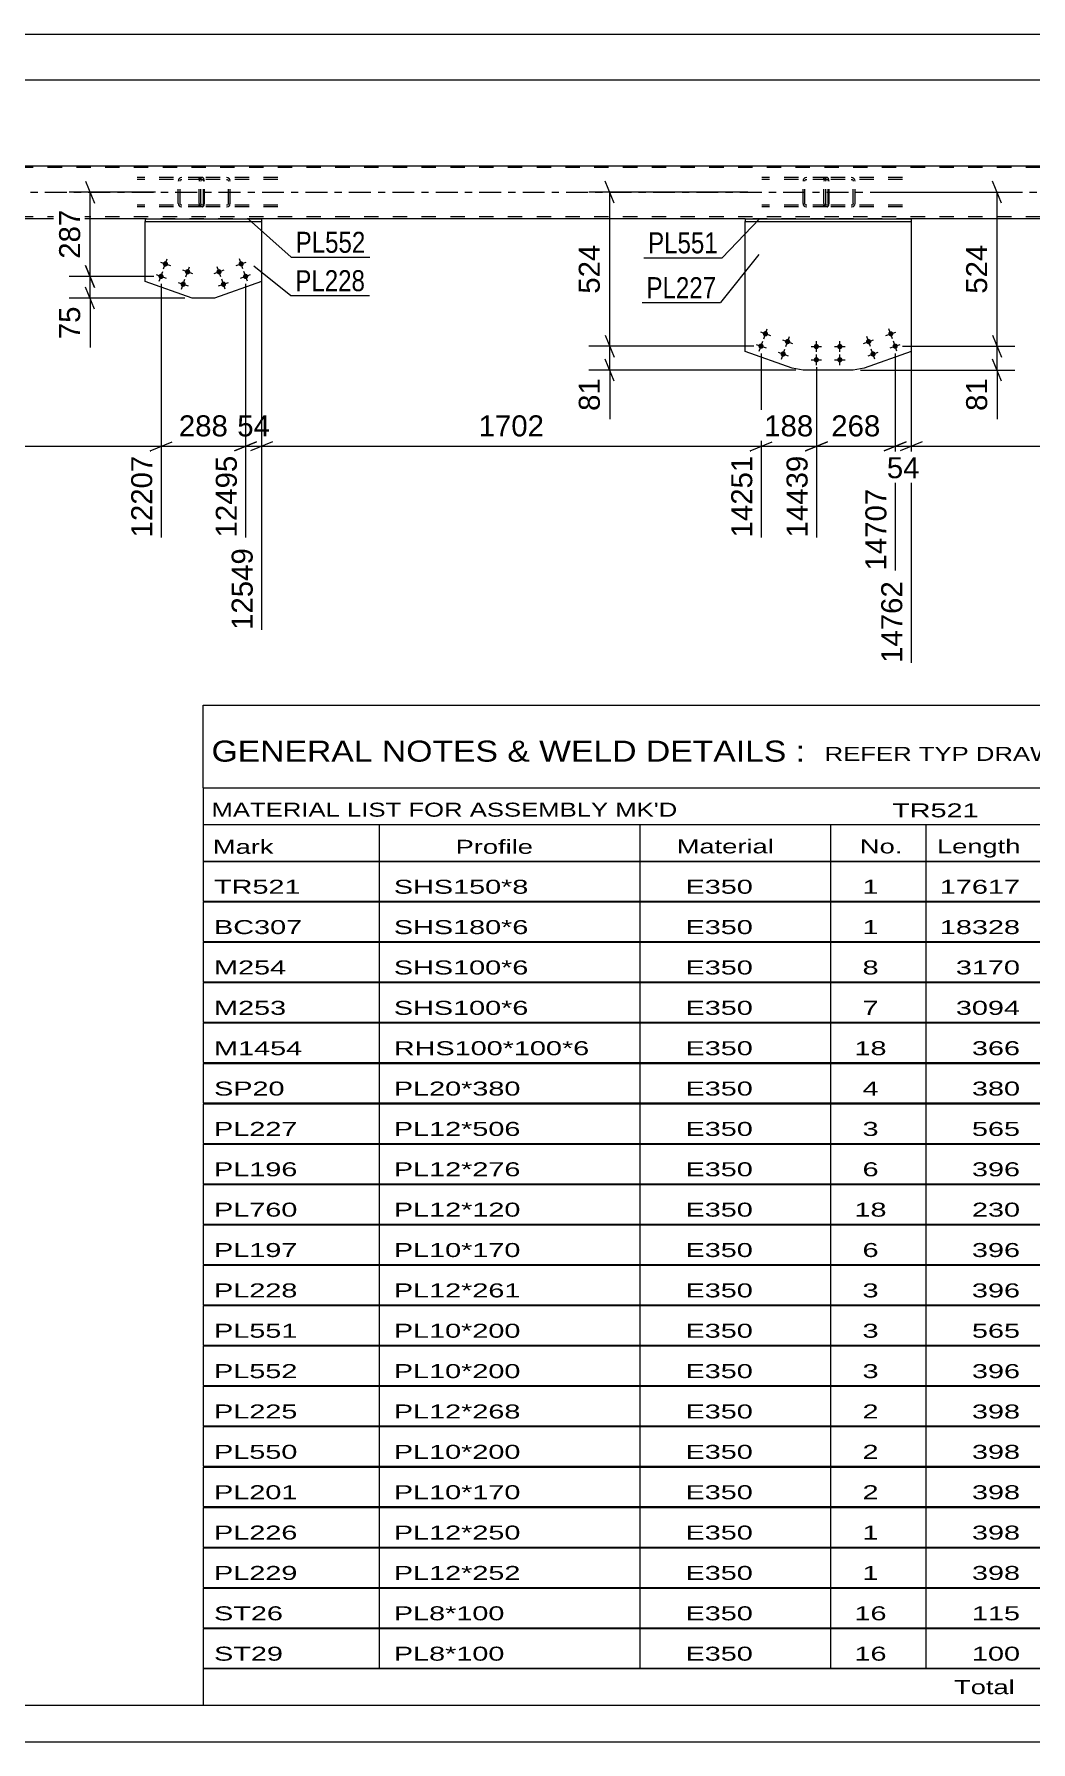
# Model space of a CAD drawing. Header units: millimetres. Extents: x -135 to 706, y -401 to 193.
# Drawn here: x 357.5 to 493.3, y -400.5 to -167.8 of the extents above; entities that cross this region are included whole.
import ezdxf

# ---------------------------------------------------------------- set-up
doc = ezdxf.new("R2010")
doc.units = ezdxf.units.MM
doc.linetypes.add('DXK_LINE_DOT2', pattern=[3.9198, 1.9599, -1.9599])
doc.linetypes.add('DXK_LINE_DOT3', pattern=[5.9187, 2.979, -0.9799, 0.9799, -0.9799])
doc.styles.add('Arial', font='arial.ttf', dxfattribs={"height": 0.2})
doc.styles.add('Arial Narrow', font='ARIALN.TTF', dxfattribs={"height": 0.2})

# ---------------------------------------------------------------- blocks, each defined once
blk = doc.blocks.new('Unknown-717262918-11427')
at = {"color": 7, "linetype": 'Continuous'}
for p, q in [((380.55, -259.26), (540.55, -259.26)), ((380.55, -270.51), (380.55, -259.26)), ((540.55, -259.26), (540.55, -270.51)), ((380.55, -270.51), (540.55, -270.51)), ((380.55, -270.51), (380.55, -275.51)), ((540.55, -270.51), (540.55, -275.51)), ((380.55, -275.51), (540.55, -275.51)), ((380.55, -275.51), (380.55, -280.51)), ((404.55, -275.51), (404.55, -280.51)), ((440.05, -275.51), (440.05, -280.51)), ((466.05, -275.51), (466.05, -280.51)), ((479.05, -275.51), (479.05, -280.51)), ((496.55, -275.51), (496.55, -280.51)), ((518.55, -275.51), (518.55, -280.51)), ((540.55, -275.51), (540.55, -280.51)), ((380.55, -280.51), (540.55, -280.51)), ((380.55, -280.56), (380.55, -285.96)), ((380.55, -280.56), (540.55, -280.56)), ((404.55, -280.51), (404.55, -286.01)), ((440.05, -280.51), (440.05, -286.01)), ((466.05, -280.51), (466.05, -286.01)), ((479.05, -280.51), (479.05, -286.01)), ((496.55, -280.51), (496.55, -286.01)), ((518.55, -280.51), (518.55, -286.01)), ((540.55, -280.56), (540.55, -285.96)), ((380.55, -285.96), (540.55, -285.96)), ((380.55, -286.06), (380.55, -291.46)), ((380.55, -286.06), (540.55, -286.06)), ((404.55, -286.01), (404.55, -291.51)), ((440.05, -286.01), (440.05, -291.51)), ((466.05, -286.01), (466.05, -291.51)), ((479.05, -286.01), (479.05, -291.51)), ((496.55, -286.01), (496.55, -291.51)), ((518.55, -286.01), (518.55, -291.51)), ((540.55, -286.06), (540.55, -291.46)), ((380.55, -291.46), (540.55, -291.46)), ((380.55, -291.56), (380.55, -296.96)), ((380.55, -291.56), (540.55, -291.56)), ((404.55, -291.51), (404.55, -297.01)), ((440.05, -291.51), (440.05, -297.01)), ((466.05, -291.51), (466.05, -297.01)), ((479.05, -291.51), (479.05, -297.01)), ((496.55, -291.51), (496.55, -297.01)), ((518.55, -291.51), (518.55, -297.01)), ((540.55, -291.56), (540.55, -296.96)), ((380.55, -296.96), (540.55, -296.96)), ((380.55, -297.06), (380.55, -302.46)), ((380.55, -297.06), (540.55, -297.06)), ((404.55, -297.01), (404.55, -302.51)), ((440.05, -297.01), (440.05, -302.51)), ((466.05, -297.01), (466.05, -302.51)), ((479.05, -297.01), (479.05, -302.51)), ((496.55, -297.01), (496.55, -302.51)), ((518.55, -297.01), (518.55, -302.51)), ((540.55, -297.06), (540.55, -302.46)), ((380.55, -302.46), (540.55, -302.46)), ((380.55, -302.56), (380.55, -307.96)), ((380.55, -302.56), (540.55, -302.56)), ((404.55, -302.51), (404.55, -308.01)), ((440.05, -302.51), (440.05, -308.01)), ((466.05, -302.51), (466.05, -308.01)), ((479.05, -302.51), (479.05, -308.01)), ((496.55, -302.51), (496.55, -308.01)), ((518.55, -302.51), (518.55, -308.01)), ((540.55, -302.56), (540.55, -307.96)), ((380.55, -307.96), (540.55, -307.96)), ((380.55, -308.06), (380.55, -313.46)), ((380.55, -308.06), (540.55, -308.06)), ((404.55, -308.01), (404.55, -313.51)), ((440.05, -308.01), (440.05, -313.51)), ((466.05, -308.01), (466.05, -313.51)), ((479.05, -308.01), (479.05, -313.51)), ((496.55, -308.01), (496.55, -313.51)), ((518.55, -308.01), (518.55, -313.51)), ((540.55, -308.06), (540.55, -313.46)), ((380.55, -313.46), (540.55, -313.46)), ((380.55, -313.56), (380.55, -318.96)), ((380.55, -313.56), (540.55, -313.56)), ((404.55, -313.51), (404.55, -319.01)), ((440.05, -313.51), (440.05, -319.01)), ((466.05, -313.51), (466.05, -319.01)), ((479.05, -313.51), (479.05, -319.01)), ((496.55, -313.51), (496.55, -319.01)), ((518.55, -313.51), (518.55, -319.01)), ((540.55, -313.56), (540.55, -318.96)), ((380.55, -318.96), (540.55, -318.96)), ((380.55, -319.06), (380.55, -324.46)), ((380.55, -319.06), (540.55, -319.06)), ((404.55, -319.01), (404.55, -324.51)), ((440.05, -319.01), (440.05, -324.51)), ((466.05, -319.01), (466.05, -324.51)), ((479.05, -319.01), (479.05, -324.51)), ((496.55, -319.01), (496.55, -324.51)), ((518.55, -319.01), (518.55, -324.51)), ((540.55, -319.06), (540.55, -324.46)), ((380.55, -324.46), (540.55, -324.46)), ((380.55, -324.56), (380.55, -329.96)), ((380.55, -324.56), (540.55, -324.56)), ((404.55, -324.51), (404.55, -330.01)), ((440.05, -324.51), (440.05, -330.01)), ((466.05, -324.51), (466.05, -330.01)), ((479.05, -324.51), (479.05, -330.01)), ((496.55, -324.51), (496.55, -330.01)), ((518.55, -324.51), (518.55, -330.01)), ((540.55, -324.56), (540.55, -329.96)), ((380.55, -329.96), (540.55, -329.96)), ((380.55, -330.06), (380.55, -335.46)), ((380.55, -330.06), (540.55, -330.06)), ((404.55, -330.01), (404.55, -335.51)), ((440.05, -330.01), (440.05, -335.51)), ((466.05, -330.01), (466.05, -335.51)), ((479.05, -330.01), (479.05, -335.51)), ((496.55, -330.01), (496.55, -335.51)), ((518.55, -330.01), (518.55, -335.51)), ((540.55, -330.06), (540.55, -335.46)), ((380.55, -335.46), (540.55, -335.46)), ((380.55, -335.56), (380.55, -340.96)), ((380.55, -335.56), (540.55, -335.56)), ((404.55, -335.51), (404.55, -341.01)), ((440.05, -335.51), (440.05, -341.01)), ((466.05, -335.51), (466.05, -341.01)), ((479.05, -335.51), (479.05, -341.01)), ((496.55, -335.51), (496.55, -341.01)), ((518.55, -335.51), (518.55, -341.01)), ((540.55, -335.56), (540.55, -340.96)), ((380.55, -340.96), (540.55, -340.96)), ((380.55, -341.06), (380.55, -346.46)), ((380.55, -341.06), (540.55, -341.06)), ((404.55, -341.01), (404.55, -346.51)), ((440.05, -341.01), (440.05, -346.51)), ((466.05, -341.01), (466.05, -346.51)), ((479.05, -341.01), (479.05, -346.51)), ((496.55, -341.01), (496.55, -346.51)), ((518.55, -341.01), (518.55, -346.51)), ((540.55, -341.06), (540.55, -346.46)), ((380.55, -346.46), (540.55, -346.46)), ((380.55, -346.56), (380.55, -351.96)), ((380.55, -346.56), (540.55, -346.56)), ((404.55, -346.51), (404.55, -352.01)), ((440.05, -346.51), (440.05, -352.01)), ((466.05, -346.51), (466.05, -352.01)), ((479.05, -346.51), (479.05, -352.01)), ((496.55, -346.51), (496.55, -352.01)), ((518.55, -346.51), (518.55, -352.01)), ((540.55, -346.56), (540.55, -351.96)), ((380.55, -351.96), (540.55, -351.96)), ((380.55, -352.06), (380.55, -357.46)), ((380.55, -352.06), (540.55, -352.06)), ((404.55, -352.01), (404.55, -357.51)), ((440.05, -352.01), (440.05, -357.51)), ((466.05, -352.01), (466.05, -357.51)), ((479.05, -352.01), (479.05, -357.51)), ((496.55, -352.01), (496.55, -357.51)), ((518.55, -352.01), (518.55, -357.51)), ((540.55, -352.06), (540.55, -357.46)), ((380.55, -357.46), (540.55, -357.46)), ((380.55, -357.56), (380.55, -362.96)), ((380.55, -357.56), (540.55, -357.56)), ((404.55, -357.51), (404.55, -363.01)), ((440.05, -357.51), (440.05, -363.01)), ((466.05, -357.51), (466.05, -363.01)), ((479.05, -357.51), (479.05, -363.01)), ((496.55, -357.51), (496.55, -363.01)), ((518.55, -357.51), (518.55, -363.01)), ((540.55, -357.56), (540.55, -362.96)), ((380.55, -362.96), (540.55, -362.96)), ((380.55, -363.06), (380.55, -368.46)), ((380.55, -363.06), (540.55, -363.06)), ((404.55, -363.01), (404.55, -368.51)), ((440.05, -363.01), (440.05, -368.51)), ((466.05, -363.01), (466.05, -368.51)), ((479.05, -363.01), (479.05, -368.51)), ((496.55, -363.01), (496.55, -368.51)), ((518.55, -363.01), (518.55, -368.51)), ((540.55, -363.06), (540.55, -368.46)), ((380.55, -368.46), (540.55, -368.46)), ((380.55, -368.56), (380.55, -373.96)), ((380.55, -368.56), (540.55, -368.56)), ((404.55, -368.51), (404.55, -374.01)), ((440.05, -368.51), (440.05, -374.01)), ((466.05, -368.51), (466.05, -374.01)), ((479.05, -368.51), (479.05, -374.01)), ((496.55, -368.51), (496.55, -374.01)), ((518.55, -368.51), (518.55, -374.01)), ((540.55, -368.56), (540.55, -373.96)), ((380.55, -373.96), (540.55, -373.96)), ((380.55, -374.06), (380.55, -379.46)), ((380.55, -374.06), (540.55, -374.06)), ((404.55, -374.01), (404.55, -379.51)), ((440.05, -374.01), (440.05, -379.51)), ((466.05, -374.01), (466.05, -379.51)), ((479.05, -374.01), (479.05, -379.51)), ((496.55, -374.01), (496.55, -379.51)), ((518.55, -374.01), (518.55, -379.51)), ((540.55, -374.06), (540.55, -379.46)), ((380.55, -379.46), (540.55, -379.46)), ((380.55, -379.56), (380.55, -384.96)), ((380.55, -379.56), (540.55, -379.56)), ((404.55, -379.51), (404.55, -385.01)), ((440.05, -379.51), (440.05, -385.01)), ((466.05, -379.51), (466.05, -385.01)), ((479.05, -379.51), (479.05, -385.01)), ((496.55, -379.51), (496.55, -385.01)), ((518.55, -379.51), (518.55, -385.01)), ((540.55, -379.56), (540.55, -384.96)), ((380.55, -384.96), (540.55, -384.96)), ((380.55, -385.06), (380.55, -390.46)), ((380.55, -385.06), (540.55, -385.06)), ((404.55, -385.01), (404.55, -390.51)), ((440.05, -385.01), (440.05, -390.51)), ((466.05, -385.01), (466.05, -390.51)), ((479.05, -385.01), (479.05, -390.51)), ((496.55, -385.01), (496.55, -390.51)), ((518.55, -385.01), (518.55, -390.51)), ((540.55, -385.06), (540.55, -390.46)), ((380.55, -390.46), (540.55, -390.46)), ((380.55, -390.51), (540.55, -390.51)), ((380.55, -390.51), (380.55, -395.51)), ((496.55, -390.51), (496.55, -395.51)), ((518.55, -390.51), (518.55, -395.51)), ((540.55, -390.51), (540.55, -395.51)), ((380.55, -395.51), (540.55, -395.51))]:
    blk.add_line(p, q, dxfattribs=at)
at = {"color": 7, "style": 'Arial Narrow'}
for s, height, width, p in [('GENERAL NOTES & WELD DETAILS :', 2.8633, 1.4, (381.7, -266.95)), ('REFER TYP DRAWING TYP-01', 1.9089, 1.6, (465.25, -266.85)), ("MATERIAL LIST FOR ASSEMBLY MK'D", 1.9089, 1.6, (381.7, -274.45)), ('TR521', 1.909, 1.794707, (474.45, -274.54)), ('1', 1.91, 1.794707, (502.63, -274.45)), ('No. Required', 1.9089, 1.6, (511.96, -274.45)), ('Mark', 1.909, 1.7, (381.89, -279.51)), ('Profile', 1.909, 1.7, (414.96, -279.51)), ('Material', 1.909, 1.7, (445.09, -279.45)), ('No.', 1.909, 1.7, (470.05, -279.45)), ('Length', 1.909, 1.7, (480.55, -279.45)), ('Area', 1.909, 1.7, (503.05, -279.45)), ('Weight', 1.909, 1.7, (522.55, -279.45))]:
    blk.add_text(s, height=height, dxfattribs=dict(at, width=width)).set_placement(p)
at = {"color": 7, "linetype": 'Continuous', "style": 'Arial Narrow'}
for s, height, width, p in [('TR521', 1.909, 1.794707, (382.05, -284.95)), ('SHS150*8', 1.909, 1.794707, (406.55, -284.95)), ('E350', 1.909, 1.794707, (446.29, -284.95)), ('1', 1.91, 1.794707, (470.41, -284.95)), ('17617', 1.909, 1.794707, (480.95, -284.95)), ('10.6', 1.909, 1.794707, (504.68, -284.95)), ('628.4', 1.909, 1.794707, (523.51, -284.95)), ('BC307', 1.909, 1.794707, (382.05, -290.45)), ('SHS180*6', 1.909, 1.794707, (406.55, -290.45)), ('E350', 1.909, 1.794707, (446.29, -290.45)), ('18328', 1.909, 1.794707, (480.95, -290.45)), ('13.2', 1.909, 1.794707, (504.68, -290.45)), ('600.8', 1.909, 1.794707, (523.51, -290.45)), ('1', 1.91, 1.794707, (470.41, -290.45)), ('M254', 1.909, 1.794707, (382.05, -295.95)), ('SHS100*6', 1.909, 1.794707, (406.55, -295.95)), ('E350', 1.909, 1.794707, (446.29, -295.95)), ('8', 1.91, 1.794707, (470.41, -295.95)), ('3170', 1.909, 1.794707, (483.13, -295.95)), ('1.3', 1.909, 1.794707, (506.87, -295.95)), ('444.0', 1.909, 1.794707, (523.51, -295.95)), ('M253', 1.909, 1.794707, (382.05, -301.45)), ('SHS100*6', 1.909, 1.794707, (406.55, -301.45)), ('E350', 1.909, 1.794707, (446.29, -301.45)), ('7', 1.91, 1.794707, (470.41, -301.45)), ('3094', 1.909, 1.794707, (483.13, -301.45)), ('1.2', 1.909, 1.794707, (506.87, -301.45)), ('377.3', 1.909, 1.794707, (523.51, -301.45)), ('M1454', 1.909, 1.794707, (382.05, -306.95)), ('RHS100*100*6', 1.9089, 1.794707, (406.55, -306.95)), ('E350', 1.909, 1.794707, (446.29, -306.95)), ('18', 1.909, 1.794707, (469.31, -306.95)), ('366', 1.909, 1.794707, (485.32, -306.95)), ('0.1', 1.909, 1.794707, (506.87, -306.95)), ('116.7', 1.909, 1.794707, (523.51, -306.95)), ('SP20', 1.909, 1.794707, (382.05, -312.45)), ('PL20*380', 1.909, 1.794707, (406.55, -312.45)), ('E350', 1.909, 1.794707, (446.29, -312.45)), ('4', 1.91, 1.794707, (470.41, -312.45)), ('380', 1.909, 1.794707, (485.32, -312.45)), ('0.3', 1.909, 1.794707, (506.87, -312.45)), ('90.7', 1.909, 1.794707, (525.69, -312.45)), ('PL227', 1.909, 1.794707, (382.05, -317.95)), ('PL12*506', 1.909, 1.794707, (406.55, -317.95)), ('E350', 1.909, 1.794707, (446.29, -317.95)), ('3', 1.91, 1.794707, (470.41, -317.95)), ('565', 1.909, 1.794707, (485.32, -317.95)), ('0.6', 1.909, 1.794707, (506.87, -317.95)), ('77.5', 1.909, 1.794707, (525.69, -317.95)), ('PL196', 1.909, 1.794707, (382.05, -323.45)), ('PL12*276', 1.909, 1.794707, (406.55, -323.45)), ('E350', 1.909, 1.794707, (446.29, -323.45)), ('6', 1.91, 1.794707, (470.41, -323.45)), ('396', 1.909, 1.794707, (485.32, -323.45)), ('0.2', 1.909, 1.794707, (506.87, -323.45)), ('56.7', 1.909, 1.794707, (525.69, -323.45)), ('PL760', 1.909, 1.794707, (382.05, -328.95)), ('PL12*120', 1.909, 1.794707, (406.55, -328.95)), ('E350', 1.909, 1.794707, (446.29, -328.95)), ('18', 1.909, 1.794707, (469.31, -328.95)), ('230', 1.909, 1.794707, (485.32, -328.95)), ('0.1', 1.909, 1.794707, (506.87, -328.95)), ('46.8', 1.909, 1.794707, (525.69, -328.95)), ('PL197', 1.909, 1.794707, (382.05, -334.45)), ('PL10*170', 1.909, 1.794707, (406.55, -334.45)), ('E350', 1.909, 1.794707, (446.29, -334.45)), ('6', 1.91, 1.794707, (470.41, -334.45)), ('396', 1.909, 1.794707, (485.32, -334.45)), ('0.1', 1.909, 1.794707, (506.87, -334.45)), ('31.7', 1.909, 1.794707, (525.69, -334.45)), ('PL228', 1.909, 1.794707, (382.05, -339.95)), ('PL12*261', 1.909, 1.794707, (406.55, -339.95)), ('E350', 1.909, 1.794707, (446.29, -339.95)), ('3', 1.91, 1.794707, (470.41, -339.95)), ('396', 1.909, 1.794707, (485.32, -339.95)), ('0.2', 1.909, 1.794707, (506.87, -339.95)), ('26.7', 1.909, 1.794707, (525.69, -339.95)), ('PL551', 1.909, 1.794707, (382.05, -345.45)), ('PL10*200', 1.909, 1.794707, (406.55, -345.45)), ('E350', 1.909, 1.794707, (446.29, -345.45)), ('3', 1.91, 1.794707, (470.41, -345.45)), ('565', 1.909, 1.794707, (485.32, -345.45)), ('0.2', 1.909, 1.794707, (506.87, -345.45)), ('26.6', 1.909, 1.794707, (525.69, -345.45)), ('PL552', 1.909, 1.794707, (382.05, -350.95)), ('PL10*200', 1.909, 1.794707, (406.55, -350.95)), ('E350', 1.909, 1.794707, (446.29, -350.95)), ('3', 1.91, 1.794707, (470.41, -350.95)), ('396', 1.909, 1.794707, (485.32, -350.95)), ('0.2', 1.909, 1.794707, (506.87, -350.95)), ('18.7', 1.909, 1.794707, (525.69, -350.95)), ('PL225', 1.909, 1.794707, (382.05, -356.45)), ('PL12*268', 1.909, 1.794707, (406.55, -356.45)), ('E350', 1.909, 1.794707, (446.29, -356.45)), ('2', 1.91, 1.794707, (470.41, -356.45)), ('398', 1.909, 1.794707, (485.32, -356.45)), ('0.2', 1.909, 1.794707, (506.87, -356.45)), ('18.3', 1.909, 1.794707, (525.69, -356.45)), ('PL550', 1.909, 1.794707, (382.05, -361.95)), ('PL10*200', 1.909, 1.794707, (406.55, -361.95)), ('E350', 1.909, 1.794707, (446.29, -361.95)), ('2', 1.91, 1.794707, (470.41, -361.95)), ('398', 1.909, 1.794707, (485.32, -361.95)), ('0.2', 1.909, 1.794707, (506.87, -361.95)), ('12.5', 1.909, 1.794707, (525.69, -361.95)), ('PL201', 1.909, 1.794707, (382.05, -367.45)), ('PL10*170', 1.909, 1.794707, (406.55, -367.45)), ('E350', 1.909, 1.794707, (446.29, -367.45)), ('2', 1.91, 1.794707, (470.41, -367.45)), ('398', 1.909, 1.794707, (485.32, -367.45)), ('0.1', 1.909, 1.794707, (506.87, -367.45)), ('10.6', 1.909, 1.794707, (525.69, -367.45)), ('PL226', 1.909, 1.794707, (382.05, -372.95)), ('PL12*250', 1.909, 1.794707, (406.55, -372.95)), ('E350', 1.909, 1.794707, (446.29, -372.95)), ('1', 1.91, 1.794707, (470.41, -372.95)), ('398', 1.909, 1.794707, (485.32, -372.95)), ('0.2', 1.909, 1.794707, (506.87, -372.95)), ('8.5', 1.909, 1.794707, (527.88, -372.95)), ('PL229', 1.909, 1.794707, (382.05, -378.45)), ('PL12*252', 1.909, 1.794707, (406.55, -378.45)), ('E350', 1.909, 1.794707, (446.29, -378.45)), ('1', 1.91, 1.794707, (470.41, -378.45)), ('398', 1.909, 1.794707, (485.32, -378.45)), ('0.2', 1.909, 1.794707, (506.87, -378.45)), ('8.5', 1.909, 1.794707, (527.88, -378.45)), ('ST26', 1.909, 1.794707, (382.05, -383.95)), ('PL8*100', 1.909, 1.794707, (406.55, -383.95)), ('E350', 1.909, 1.794707, (446.29, -383.95)), ('16', 1.909, 1.794707, (469.31, -383.95)), ('115', 1.909, 1.794707, (485.32, -383.95)), ('0.0', 1.909, 1.794707, (506.87, -383.95)), ('5.7', 1.909, 1.794707, (527.88, -383.95)), ('ST29', 1.909, 1.794707, (382.05, -389.45)), ('PL8*100', 1.909, 1.794707, (406.55, -389.45)), ('E350', 1.909, 1.794707, (446.29, -389.45)), ('16', 1.909, 1.794707, (469.31, -389.45)), ('100', 1.909, 1.794707, (485.32, -389.45)), ('0.0', 1.909, 1.794707, (506.87, -389.45)), ('4.9', 1.909, 1.794707, (527.88, -389.45)), ('Total', 1.909, 1.7, (482.88, -394.01)), ('55.1', 1.909, 1.794707, (504.19, -394.01)), ('2611.6', 1.909, 1.794707, (521.32, -394.01))]:
    blk.add_text(s, height=height, dxfattribs=dict(at, width=width)).set_placement(p)
blk = doc.blocks.new('Unknown-717262918-1115')
at = {"color": 5, "linetype": 'Continuous'}
for p, q in [((-130.45, -395.51), (700.55, -395.51)), ((-135.45, -400.51), (705.55, -400.51))]:
    blk.add_line(p, q, dxfattribs=at)
blk = doc.blocks.new('Part-717262918-2140 - 2110')
at = {"color": 2, "linetype": 'Continuous'}
for p, q in [((454.42, -211.06), (454.42, -193.37)), ((477.02, -193.37), (477.02, -211.06)), ((460.82, -213.33), (454.42, -211.06)), ((477.02, -211.06), (470.61, -213.33)), ((462.32, -213.59), (460.82, -213.33)), ((469.12, -213.59), (462.32, -213.59)), ((470.61, -213.33), (469.12, -213.59))]:
    blk.add_line(p, q, dxfattribs=at)
at = {"color": 7, "linetype": 'DXK_LINE_DOT2'}
blk.add_line((454.42, -193.37), (477.02, -193.37), dxfattribs=at)
blk = doc.blocks.new('Part-717262918-2188 - 2110')
at = {"color": 2, "linetype": 'Continuous'}
for p, q in [((372.66, -201.54), (372.66, -193.37)), ((388.51, -193.37), (388.51, -201.54)), ((379.07, -203.82), (372.66, -201.54)), ((388.51, -201.54), (382.1, -203.82)), ((382.1, -203.82), (379.07, -203.82))]:
    blk.add_line(p, q, dxfattribs=at)
at = {"color": 7, "linetype": 'DXK_LINE_DOT2'}
blk.add_line((372.66, -193.37), (388.51, -193.37), dxfattribs=at)
blk = doc.blocks.new('Bolt-717262918-2125 - 2110')
at = {"linetype": 'Continuous'}
for points in [[(470.9, -209.84, -1), (471.58, -209.6, -1)], [(473.92, -208.77, -1), (474.59, -208.53, -1)], [(471.5, -211.53, -1), (472.18, -211.29, -1)], [(474.52, -210.46, -1), (475.2, -210.22, -1)]]:
    blk.add_hatch(color=1, dxfattribs=at).paths.add_polyline_path(points)
at = {"color": 1, "linetype": 'Continuous'}
for p, q in [((471.48, -210.39), (471, -209.04)), ((473.58, -208.89), (474.93, -208.41)), ((474.5, -209.32), (474.01, -207.97)), ((470.56, -209.96), (471.92, -209.48)), ((471.16, -211.65), (472.52, -211.17)), ((472.08, -212.09), (471.6, -210.73)), ((474.18, -210.58), (475.54, -210.1)), ((475.1, -211.02), (474.62, -209.66))]:
    blk.add_line(p, q, dxfattribs=at)
blk = doc.blocks.new('Bolt-717262918-2142 - 2110')
at = {"linetype": 'Continuous'}
for points in [[(456.84, -208.53, -1), (457.52, -208.77, -1)], [(459.86, -209.59, -1), (460.54, -209.84, -1)], [(456.24, -210.22, -1), (456.92, -210.46, -1)], [(459.26, -211.29, -1), (459.94, -211.53, -1)]]:
    blk.add_hatch(color=1, dxfattribs=at).paths.add_polyline_path(points)
at = {"color": 1, "linetype": 'Continuous'}
for p, q in [((456.5, -208.4), (457.86, -208.89)), ((456.94, -209.32), (457.42, -207.97)), ((459.96, -210.39), (460.44, -209.04)), ((455.9, -210.1), (457.26, -210.58)), ((456.34, -211.02), (456.82, -209.66)), ((458.92, -211.17), (460.28, -211.65)), ((459.36, -212.09), (459.84, -210.73)), ((459.52, -209.47), (460.88, -209.96))]:
    blk.add_line(p, q, dxfattribs=at)
blk = doc.blocks.new('Bolt-717262918-2173 - 2110')
at = {"linetype": 'Continuous'}
for points in [[(375.08, -199.01, -1), (375.76, -199.25, -1)], [(378.1, -200.08, -1), (378.78, -200.32, -1)], [(374.48, -200.71, -1), (375.16, -200.95, -1)], [(377.5, -201.78, -1), (378.18, -202.02, -1)]]:
    blk.add_hatch(color=1, dxfattribs=at).paths.add_polyline_path(points)
at = {"color": 1, "linetype": 'Continuous'}
for p, q in [((374.75, -198.89), (376.1, -199.37)), ((375.18, -199.81), (375.66, -198.45)), ((377.76, -199.96), (379.12, -200.44)), ((378.2, -200.88), (378.68, -199.52)), ((374.14, -200.59), (375.5, -201.07)), ((374.58, -201.5), (375.06, -200.15)), ((377.16, -201.66), (378.52, -202.14)), ((377.6, -202.57), (378.08, -201.22))]:
    blk.add_line(p, q, dxfattribs=at)
blk = doc.blocks.new('Part-717262918-2266 - 2110')
at = {"color": 7, "linetype": 'DXK_LINE_DOT2'}
for p, q in [((465.59, -187.37), (456.71, -187.37)), ((465.59, -187.61), (456.71, -187.61)), ((462.33, -187.66), (462.3, -187.85)), ((462.3, -190.89), (462.3, -187.85)), ((462.55, -187.85), (462.57, -187.75)), ((462.55, -190.89), (462.55, -187.85)), ((462.57, -187.75), (462.62, -187.68)), ((462.8, -187.37), (462.61, -187.4)), ((462.62, -187.68), (462.7, -187.62)), ((462.7, -187.62), (462.8, -187.61)), ((465.13, -187.61), (465.13, -187.37)), ((465.69, -187.4), (465.59, -187.37)), ((465.59, -187.61), (465.64, -187.62)), ((465.64, -187.62), (465.69, -187.68)), ((465.78, -187.51), (465.69, -187.4)), ((465.69, -187.68), (465.72, -187.75)), ((465.72, -187.75), (465.73, -187.85)), ((465.73, -190.89), (465.73, -187.85)), ((465.84, -187.66), (465.78, -187.51)), ((465.86, -187.85), (465.84, -187.66)), ((465.86, -190.89), (465.86, -187.85)), ((465.59, -191.13), (456.71, -191.13)), ((465.59, -191.37), (456.71, -191.37)), ((462.3, -190.89), (462.33, -191.07)), ((462.57, -190.98), (462.55, -190.89)), ((462.62, -191.06), (462.57, -190.98)), ((462.61, -191.33), (462.8, -191.37)), ((462.7, -191.11), (462.62, -191.06)), ((462.8, -191.13), (462.7, -191.11)), ((465.13, -191.37), (465.13, -191.13)), ((465.64, -191.11), (465.59, -191.13)), ((465.59, -191.37), (465.69, -191.33)), ((465.69, -191.06), (465.64, -191.11)), ((465.72, -190.98), (465.69, -191.06)), ((465.69, -191.33), (465.78, -191.23)), ((465.73, -190.89), (465.72, -190.98)), ((465.78, -191.23), (465.84, -191.07)), ((465.84, -191.07), (465.86, -190.89))]:
    blk.add_line(p, q, dxfattribs=at)
for centre, start, end in [((462.78, -187.86), 111.1507, 156.1042), ((462.78, -190.87), 203.8958, 248.8493)]:
    blk.add_arc(centre, 0.492, start, end, dxfattribs=at)
blk = doc.blocks.new('Part-717262918-2396 - 2110')
at = {"color": 2, "linetype": 'Continuous'}
for p, q in [((454.42, -192.97), (454.42, -193.37)), ((454.42, -192.97), (477.02, -192.97)), ((477.02, -192.97), (477.02, -193.37)), ((454.42, -193.37), (477.02, -193.37))]:
    blk.add_line(p, q, dxfattribs=at)
blk = doc.blocks.new('Part-717262918-2267 - 2110')
at = {"color": 7, "linetype": 'DXK_LINE_DOT2'}
for p, q in [((380.46, -187.37), (371.57, -187.37)), ((380.46, -187.61), (371.57, -187.61)), ((377.2, -187.66), (377.16, -187.85)), ((377.16, -190.89), (377.16, -187.85)), ((377.41, -187.85), (377.43, -187.75)), ((377.41, -190.89), (377.41, -187.85)), ((377.43, -187.75), (377.49, -187.68)), ((377.67, -187.37), (377.47, -187.4)), ((377.49, -187.68), (377.57, -187.62)), ((377.57, -187.62), (377.67, -187.61)), ((380, -187.61), (380, -187.37)), ((380.56, -187.4), (380.46, -187.37)), ((380.46, -187.61), (380.51, -187.62)), ((380.51, -187.62), (380.55, -187.68)), ((380.55, -187.68), (380.58, -187.75)), ((380.65, -187.51), (380.56, -187.4)), ((380.58, -187.75), (380.59, -187.85)), ((380.59, -190.89), (380.59, -187.85)), ((380.71, -187.66), (380.65, -187.51)), ((380.73, -187.85), (380.71, -187.66)), ((380.73, -190.89), (380.73, -187.85)), ((380.46, -191.13), (371.57, -191.13)), ((380.46, -191.37), (371.57, -191.37)), ((377.16, -190.89), (377.2, -191.07)), ((377.43, -190.98), (377.41, -190.89)), ((377.49, -191.06), (377.43, -190.98)), ((377.47, -191.33), (377.67, -191.37)), ((377.57, -191.11), (377.49, -191.06)), ((377.67, -191.13), (377.57, -191.11)), ((380, -191.37), (380, -191.13)), ((380.51, -191.11), (380.46, -191.13)), ((380.46, -191.37), (380.56, -191.33)), ((380.55, -191.06), (380.51, -191.11)), ((380.58, -190.98), (380.55, -191.06)), ((380.56, -191.33), (380.65, -191.23)), ((380.59, -190.89), (380.58, -190.98)), ((380.65, -191.23), (380.71, -191.07)), ((380.71, -191.07), (380.73, -190.89))]:
    blk.add_line(p, q, dxfattribs=at)
for centre, start, end in [((377.65, -187.86), 111.1513, 156.1049), ((377.65, -190.87), 203.8951, 248.8487)]:
    blk.add_arc(centre, 0.492, start, end, dxfattribs=at)
blk = doc.blocks.new('Part-717262918-2275 - 2110')
at = {"color": 2, "linetype": 'Continuous'}
for p, q in [((-61.23, -185.77), (604.36, -185.77)), ((372.66, -192.97), (303.38, -192.97)), ((454.42, -192.97), (388.51, -192.97)), ((543.06, -192.97), (477.02, -192.97))]:
    blk.add_line(p, q, dxfattribs=at)
at = {"color": 7, "linetype": 'DXK_LINE_DOT2'}
for p, q in [((604.36, -186.01), (-61.23, -186.01)), ((604.36, -192.73), (-61.23, -192.73)), ((388.51, -192.97), (372.66, -192.97)), ((477.02, -192.97), (454.42, -192.97))]:
    blk.add_line(p, q, dxfattribs=at)
at = {"color": 7, "linetype": 'DXK_LINE_DOT3'}
blk.add_line((-61.23, -189.37), (604.36, -189.37), dxfattribs=at)
blk = doc.blocks.new('Bolt-717262918-2314 - 2110')
at = {"linetype": 'Continuous'}
for points in [[(382.39, -200.32, -1), (383.07, -200.08, -1)], [(385.41, -199.25, -1), (386.08, -199.01, -1)], [(382.99, -202.02, -1), (383.67, -201.78, -1)], [(386.01, -200.95, -1), (386.69, -200.71, -1)]]:
    blk.add_hatch(color=1, dxfattribs=at).paths.add_polyline_path(points)
at = {"color": 1, "linetype": 'Continuous'}
for p, q in [((382.05, -200.44), (383.41, -199.96)), ((382.97, -200.88), (382.49, -199.52)), ((385.07, -199.37), (386.42, -198.89)), ((385.99, -199.81), (385.5, -198.45)), ((382.65, -202.14), (384.01, -201.66)), ((383.57, -202.57), (383.09, -201.22)), ((385.67, -201.07), (387.03, -200.59)), ((386.59, -201.5), (386.11, -200.15))]:
    blk.add_line(p, q, dxfattribs=at)
blk = doc.blocks.new('Part-717262918-2363 - 2110')
at = {"color": 7, "linetype": 'DXK_LINE_DOT2'}
for p, q in [((465.17, -187.66), (465.13, -187.85)), ((465.13, -190.89), (465.13, -187.85)), ((465.39, -187.85), (465.41, -187.75)), ((465.39, -190.89), (465.39, -187.85)), ((465.41, -187.75), (465.46, -187.68)), ((465.65, -187.37), (465.45, -187.4)), ((465.46, -187.68), (465.55, -187.62)), ((465.55, -187.62), (465.65, -187.61)), ((475.87, -187.37), (465.65, -187.37)), ((475.87, -187.61), (465.65, -187.61)), ((469.08, -187.4), (468.88, -187.37)), ((468.88, -187.61), (468.98, -187.62)), ((468.98, -187.62), (469.06, -187.68)), ((469.06, -187.68), (469.12, -187.75)), ((469.12, -187.75), (469.14, -187.85)), ((469.14, -190.89), (469.14, -187.85)), ((469.39, -187.85), (469.35, -187.66)), ((469.39, -190.89), (469.39, -187.85)), ((465.13, -190.89), (465.17, -191.07)), ((465.41, -190.98), (465.39, -190.89)), ((465.46, -191.06), (465.41, -190.98)), ((465.45, -191.33), (465.65, -191.37)), ((465.55, -191.11), (465.46, -191.06)), ((465.65, -191.13), (465.55, -191.11)), ((475.87, -191.13), (465.65, -191.13)), ((475.87, -191.37), (465.65, -191.37)), ((468.98, -191.11), (468.88, -191.13)), ((468.88, -191.37), (469.08, -191.33)), ((469.06, -191.06), (468.98, -191.11)), ((469.12, -190.98), (469.06, -191.06)), ((469.14, -190.89), (469.12, -190.98)), ((469.35, -191.07), (469.39, -190.89))]:
    blk.add_line(p, q, dxfattribs=at)
for centre, start, end in [((465.63, -187.87), 110.7583, 155.68), ((468.9, -187.87), 24.32, 69.2417), ((465.63, -190.87), 204.32, 249.2417), ((468.9, -190.87), 290.7583, 335.68)]:
    blk.add_arc(centre, 0.496, start, end, dxfattribs=at)
blk = doc.blocks.new('Part-717262918-2364 - 2110')
at = {"color": 7, "linetype": 'DXK_LINE_DOT2'}
for p, q in [((380.04, -187.66), (380, -187.85)), ((380, -190.89), (380, -187.85)), ((380.26, -187.85), (380.27, -187.75)), ((380.26, -190.89), (380.26, -187.85)), ((380.27, -187.75), (380.33, -187.68)), ((380.51, -187.37), (380.32, -187.4)), ((380.33, -187.68), (380.41, -187.62)), ((380.41, -187.62), (380.51, -187.61)), ((390.74, -187.37), (380.51, -187.37)), ((390.74, -187.61), (380.51, -187.61)), ((383.94, -187.4), (383.75, -187.37)), ((383.75, -187.61), (383.84, -187.62)), ((383.84, -187.62), (383.93, -187.68)), ((383.93, -187.68), (383.98, -187.75)), ((383.98, -187.75), (384, -187.85)), ((384, -190.89), (384, -187.85)), ((384.26, -187.85), (384.22, -187.66)), ((384.26, -190.89), (384.26, -187.85)), ((380, -190.89), (380.04, -191.07)), ((380.27, -190.98), (380.26, -190.89)), ((380.33, -191.06), (380.27, -190.98)), ((380.32, -191.33), (380.51, -191.37)), ((380.41, -191.11), (380.33, -191.06)), ((380.51, -191.13), (380.41, -191.11)), ((390.74, -191.13), (380.51, -191.13)), ((390.74, -191.37), (380.51, -191.37)), ((383.84, -191.11), (383.75, -191.13)), ((383.75, -191.37), (383.94, -191.33)), ((383.93, -191.06), (383.84, -191.11)), ((383.98, -190.98), (383.93, -191.06)), ((384, -190.89), (383.98, -190.98)), ((384.22, -191.07), (384.26, -190.89))]:
    blk.add_line(p, q, dxfattribs=at)
for centre, start, end in [((380.49, -187.87), 110.759, 155.6808), ((383.77, -187.87), 24.3192, 69.241), ((380.49, -190.87), 204.3192, 249.241), ((383.77, -190.87), 290.759, 335.6808)]:
    blk.add_arc(centre, 0.496, start, end, dxfattribs=at)
blk = doc.blocks.new('Bolt-717262918-2370 - 2110')
at = {"linetype": 'Continuous'}
for points in [[(463.76, -210.39, -1), (464.48, -210.39, -1)], [(466.96, -210.39, -1), (467.68, -210.39, -1)], [(463.76, -212.19, -1), (464.48, -212.19, -1)], [(466.96, -212.19, -1), (467.68, -212.19, -1)]]:
    blk.add_hatch(color=1, dxfattribs=at).paths.add_polyline_path(points)
at = {"color": 1, "linetype": 'Continuous'}
for p, q in [((463.4, -210.39), (464.84, -210.39)), ((464.12, -211.11), (464.12, -209.67)), ((464.12, -212.91), (464.12, -211.47)), ((466.6, -210.39), (468.04, -210.39)), ((467.32, -211.11), (467.32, -209.67)), ((467.32, -212.91), (467.32, -211.47)), ((463.4, -212.19), (464.84, -212.19)), ((466.6, -212.19), (468.04, -212.19))]:
    blk.add_line(p, q, dxfattribs=at)
blk = doc.blocks.new('Part-717262918-2461 - 2110')
at = {"color": 2, "linetype": 'Continuous'}
for p, q in [((372.66, -192.97), (372.66, -193.37)), ((372.66, -192.97), (388.51, -192.97)), ((388.51, -192.97), (388.51, -193.37)), ((372.66, -193.37), (388.51, -193.37))]:
    blk.add_line(p, q, dxfattribs=at)
blk = doc.blocks.new('StraightDimension-717262918-2861 - 2110')
at = {"color": 7, "linetype": 'Continuous'}
for p, q in [((388.51, -194.17), (388.51, -249)), ((386.35, -201.83), (386.35, -236.4)), ((384.85, -224.58), (387.85, -223.38)), ((386.35, -223.98), (388.51, -223.98)), ((390.01, -223.38), (387.01, -224.58))]:
    blk.add_line(p, q, dxfattribs=at)
at = {"color": 0}
blk.add_wipeout([(390.25, -223.23), (390.25, -219.03), (384.61, -219.03), (384.61, -223.23)], dxfattribs=at)
at = {"color": 0, "linetype": 'Continuous'}
blk.add_wipeout([(387.91, -237.28), (383.71, -237.28), (383.71, -249.6), (387.91, -249.6)], dxfattribs=at)
at = {"color": 3, "style": 'Arial'}
blk.add_text('54', height=2.865, dxfattribs=at).set_placement((385.21, -222.63))
at = {"color": 3, "linetype": 'Continuous', "style": 'Arial'}
blk.add_text('12549', height=2.865, rotation=90.0002, dxfattribs=at).set_placement((387.31, -249))
blk = doc.blocks.new('StraightDimension-717262918-2845 - 2110')
at = {"color": 7, "linetype": 'Continuous'}
for p, q in [((303.38, -194.37), (303.38, -249)), ((374.82, -201.83), (374.82, -236.4)), ((304.88, -223.38), (301.88, -224.58)), ((303.38, -223.98), (374.82, -223.98)), ((373.32, -224.58), (376.32, -223.38))]:
    blk.add_line(p, q, dxfattribs=at)
at = {"color": 0}
blk.add_wipeout([(344.15, -223.23), (344.15, -219.03), (334.05, -219.03), (334.05, -223.23)], dxfattribs=at)
at = {"color": 0, "linetype": 'Continuous'}
blk.add_wipeout([(374.22, -224.68), (370.02, -224.68), (370.02, -237), (374.22, -237)], dxfattribs=at)
at = {"color": 3, "style": 'Arial'}
blk.add_text('1786', height=2.865, dxfattribs=at).set_placement((334.65, -222.63))
at = {"color": 3, "linetype": 'Continuous', "style": 'Arial'}
blk.add_text('12207', height=2.865, rotation=90.0002, dxfattribs=at).set_placement((373.62, -236.4))
blk = doc.blocks.new('StraightDimension-717262918-10169 - 2110')
at = {"color": 7, "linetype": 'Continuous'}
for p, q in [((489.34, -190.87), (488.14, -187.87)), ((474.2, -189.37), (491.14, -189.37)), ((488.74, -210.34), (488.74, -189.37)), ((488.14, -208.84), (489.34, -211.84)), ((475.86, -210.34), (491.14, -210.34))]:
    blk.add_line(p, q, dxfattribs=at)
at = {"color": 0}
blk.add_wipeout([(487.99, -195.92), (483.79, -195.92), (483.79, -203.79), (487.99, -203.79)], dxfattribs=at)
at = {"color": 3, "style": 'Arial'}
blk.add_text('524', height=2.865, rotation=90.0002, dxfattribs=at).set_placement((487.39, -203.19))
blk = doc.blocks.new('StraightDimension-717262918-3035 - 2110')
at = {"color": 7, "linetype": 'Continuous'}
blk.add_line((-73.33, -174.03), (616.46, -174.03), dxfattribs=at)
blk = doc.blocks.new('StraightDimension-717262918-2900 - 2110')
at = {"color": 7, "linetype": 'Continuous'}
for p, q in [((477.02, -194.37), (477.02, -253.5)), ((545.23, -201.44), (545.23, -236.4)), ((478.52, -223.38), (475.52, -224.58)), ((477.02, -223.98), (545.23, -223.98)), ((543.73, -224.58), (546.73, -223.38))]:
    blk.add_line(p, q, dxfattribs=at)
at = {"color": 0}
blk.add_wipeout([(516.17, -223.23), (516.17, -219.03), (506.08, -219.03), (506.08, -223.23)], dxfattribs=at)
at = {"color": 0, "linetype": 'Continuous'}
blk.add_wipeout([(544.63, -224.68), (540.43, -224.68), (540.43, -237), (544.63, -237)], dxfattribs=at)
at = {"color": 3, "style": 'Arial'}
blk.add_text('1705', height=2.865, dxfattribs=at).set_placement((506.68, -222.63))
at = {"color": 3, "linetype": 'Continuous', "style": 'Arial'}
blk.add_text('16467', height=2.865, rotation=90.0002, dxfattribs=at).set_placement((544.03, -236.4))
blk = doc.blocks.new('StraightDimension-717262918-2852 - 2110')
at = {"color": 7, "linetype": 'Continuous'}
for p, q in [((374.82, -201.83), (374.82, -236.4)), ((386.35, -201.83), (386.35, -236.4)), ((373.32, -224.58), (376.32, -223.38)), ((374.82, -223.98), (386.35, -223.98)), ((387.85, -223.38), (384.85, -224.58))]:
    blk.add_line(p, q, dxfattribs=at)
at = {"color": 0}
blk.add_wipeout([(384.52, -223.23), (384.52, -219.03), (376.65, -219.03), (376.65, -223.23)], dxfattribs=at)
at = {"color": 0, "linetype": 'Continuous'}
blk.add_wipeout([(385.75, -224.68), (381.55, -224.68), (381.55, -237), (385.75, -237)], dxfattribs=at)
at = {"color": 3, "style": 'Arial'}
blk.add_text('288', height=2.865, dxfattribs=at).set_placement((377.25, -222.63))
at = {"color": 3, "linetype": 'Continuous', "style": 'Arial'}
blk.add_text('12495', height=2.865, rotation=90.0002, dxfattribs=at).set_placement((385.15, -236.4))
blk = doc.blocks.new('StraightDimension-717262918-2868 - 2110')
at = {"color": 7, "linetype": 'Continuous'}
for p, q in [((388.51, -194.17), (388.51, -249)), ((456.58, -211.34), (456.58, -236.4)), ((390.01, -223.38), (387.01, -224.58)), ((388.51, -223.98), (456.58, -223.98)), ((455.08, -224.58), (458.08, -223.38))]:
    blk.add_line(p, q, dxfattribs=at)
at = {"color": 0}
blk.add_wipeout([(427.59, -223.23), (427.59, -219.03), (417.5, -219.03), (417.5, -223.23)], dxfattribs=at)
at = {"color": 0, "linetype": 'Continuous'}
blk.add_wipeout([(455.98, -224.68), (451.78, -224.68), (451.78, -237), (455.98, -237)], dxfattribs=at)
at = {"color": 3, "style": 'Arial'}
blk.add_text('1702', height=2.865, dxfattribs=at).set_placement((418.1, -222.63))
at = {"color": 3, "linetype": 'Continuous', "style": 'Arial'}
blk.add_text('14251', height=2.865, rotation=90.0002, dxfattribs=at).set_placement((455.38, -236.4))
blk = doc.blocks.new('StraightDimension-717262918-2875 - 2110')
at = {"color": 7, "linetype": 'Continuous'}
for p, q in [((456.58, -211.34), (456.58, -236.4)), ((464.12, -213.19), (464.12, -236.4)), ((455.08, -224.58), (458.08, -223.38)), ((456.58, -223.98), (464.12, -223.98)), ((465.62, -223.38), (462.62, -224.58))]:
    blk.add_line(p, q, dxfattribs=at)
at = {"color": 0}
blk.add_wipeout([(464.29, -223.23), (464.29, -219.03), (456.41, -219.03), (456.41, -223.23)], dxfattribs=at)
at = {"color": 0, "linetype": 'Continuous'}
blk.add_wipeout([(463.52, -224.68), (459.32, -224.68), (459.32, -237), (463.52, -237)], dxfattribs=at)
at = {"color": 3, "style": 'Arial'}
blk.add_text('188', height=2.865, dxfattribs=at).set_placement((457.01, -222.63))
at = {"color": 3, "linetype": 'Continuous', "style": 'Arial'}
blk.add_text('14439', height=2.865, rotation=90.0002, dxfattribs=at).set_placement((462.92, -236.4))
blk = doc.blocks.new('StraightDimension-717262918-2884 - 2110')
at = {"color": 7, "linetype": 'Continuous'}
for p, q in [((474.86, -211.34), (474.86, -240.9)), ((464.12, -213.19), (464.12, -236.4)), ((462.62, -224.58), (465.62, -223.38)), ((464.12, -223.98), (474.86, -223.98)), ((476.36, -223.38), (473.36, -224.58))]:
    blk.add_line(p, q, dxfattribs=at)
at = {"color": 0}
blk.add_wipeout([(473.42, -223.23), (473.42, -219.03), (465.55, -219.03), (465.55, -223.23)], dxfattribs=at)
at = {"color": 0, "linetype": 'Continuous'}
blk.add_wipeout([(474.26, -229.18), (470.06, -229.18), (470.06, -241.5), (474.26, -241.5)], dxfattribs=at)
at = {"color": 3, "style": 'Arial'}
blk.add_text('268', height=2.865, dxfattribs=at).set_placement((466.15, -222.63))
at = {"color": 3, "linetype": 'Continuous', "style": 'Arial'}
blk.add_text('14707', height=2.865, rotation=90.0002, dxfattribs=at).set_placement((473.66, -240.9))
blk = doc.blocks.new('StraightDimension-717262918-2893 - 2110')
at = {"color": 7, "linetype": 'Continuous'}
for p, q in [((477.02, -194.37), (477.02, -253.5)), ((474.86, -211.34), (474.86, -240.9)), ((473.36, -224.58), (476.36, -223.38)), ((474.86, -223.98), (477.02, -223.98)), ((478.52, -223.38), (475.52, -224.58))]:
    blk.add_line(p, q, dxfattribs=at)
at = {"color": 0}
blk.add_wipeout([(478.76, -228.93), (478.76, -224.73), (473.12, -224.73), (473.12, -228.93)], dxfattribs=at)
at = {"color": 0, "linetype": 'Continuous'}
blk.add_wipeout([(476.42, -241.78), (472.22, -241.78), (472.22, -254.1), (476.42, -254.1)], dxfattribs=at)
at = {"color": 3, "style": 'Arial'}
blk.add_text('54', height=2.865, dxfattribs=at).set_placement((473.72, -228.33))
at = {"color": 3, "linetype": 'Continuous', "style": 'Arial'}
blk.add_text('14762', height=2.865, rotation=90.0002, dxfattribs=at).set_placement((475.82, -253.5))
blk = doc.blocks.new('StraightDimension-717262918-3024 - 2110')
at = {"color": 7, "linetype": 'Continuous'}
blk.add_line((-74.13, -167.83), (617.26, -167.83), dxfattribs=at)
blk = doc.blocks.new('StraightDimension-717262918-10109 - 2110')
at = {"color": 7, "linetype": 'Continuous'}
for p, q in [((364.55, -187.87), (365.75, -190.87)), ((374.05, -189.37), (362.3, -189.37)), ((365.15, -200.83), (365.15, -189.37)), ((365.75, -202.33), (364.55, -199.33)), ((373.82, -200.83), (362.3, -200.83))]:
    blk.add_line(p, q, dxfattribs=at)
at = {"color": 0}
blk.add_wipeout([(364.4, -191.16), (360.2, -191.16), (360.2, -199.03), (364.4, -199.03)], dxfattribs=at)
at = {"color": 3, "style": 'Arial'}
blk.add_text('287', height=2.865, rotation=90.0002, dxfattribs=at).set_placement((363.8, -198.43))
blk = doc.blocks.new('StraightDimension-717262918-10110 - 2110')
at = {"color": 7, "linetype": 'Continuous'}
for p, q in [((364.55, -199.33), (365.75, -202.33)), ((373.82, -200.83), (362.3, -200.83)), ((365.75, -205.32), (364.55, -202.32)), ((365.15, -203.82), (365.15, -200.83)), ((378.07, -203.82), (362.3, -203.82))]:
    blk.add_line(p, q, dxfattribs=at)
at = {"color": 0}
blk.add_wipeout([(364.4, -204.34), (360.2, -204.34), (360.2, -209.99), (364.4, -209.99)], dxfattribs=at)
at = {"color": 7, "linetype": 'Continuous'}
blk.add_line((365.15, -203.82), (365.15, -210.51), dxfattribs=at)
blk.add_line((365.15, -203.82), (365.15, -210.51), dxfattribs=at)
at = {"color": 3, "style": 'Arial'}
blk.add_text('75', height=2.865, rotation=90.0002, dxfattribs=at).set_placement((363.8, -209.39))
blk = doc.blocks.new('StraightDimension-717262918-10142 - 2110')
at = {"color": 7, "linetype": 'Continuous'}
for p, q in [((436.56, -190.87), (435.36, -187.87)), ((454.79, -189.37), (433.11, -189.37)), ((435.96, -210.34), (435.96, -189.37)), ((435.36, -208.84), (436.56, -211.84)), ((455.58, -210.34), (433.11, -210.34))]:
    blk.add_line(p, q, dxfattribs=at)
at = {"color": 0}
blk.add_wipeout([(435.21, -195.92), (431.01, -195.92), (431.01, -203.79), (435.21, -203.79)], dxfattribs=at)
at = {"color": 3, "style": 'Arial'}
blk.add_text('524', height=2.865, rotation=90.0002, dxfattribs=at).set_placement((434.61, -203.19))
blk = doc.blocks.new('StraightDimension-717262918-10143 - 2110')
at = {"color": 7, "linetype": 'Continuous'}
for p, q in [((435.36, -208.84), (436.56, -211.84)), ((455.58, -210.34), (433.11, -210.34)), ((435.96, -213.59), (435.96, -210.34)), ((461.32, -213.59), (433.11, -213.59)), ((436.56, -215.09), (435.36, -212.09))]:
    blk.add_line(p, q, dxfattribs=at)
at = {"color": 0}
blk.add_wipeout([(435.21, -214.12), (431.01, -214.12), (431.01, -219.76), (435.21, -219.76)], dxfattribs=at)
at = {"color": 7, "linetype": 'Continuous'}
blk.add_line((435.96, -213.59), (435.96, -220.29), dxfattribs=at)
blk.add_line((435.96, -213.59), (435.96, -220.29), dxfattribs=at)
at = {"color": 3, "style": 'Arial'}
blk.add_text('81', height=2.865, rotation=90.0002, dxfattribs=at).set_placement((434.61, -219.16))
blk = doc.blocks.new('StraightDimension-717262918-10170 - 2110')
at = {"color": 7, "linetype": 'Continuous'}
for p, q in [((488.14, -208.84), (489.34, -211.84)), ((475.86, -210.34), (491.14, -210.34)), ((488.74, -213.59), (488.74, -210.34)), ((470.12, -213.59), (491.14, -213.59)), ((489.34, -215.09), (488.14, -212.09))]:
    blk.add_line(p, q, dxfattribs=at)
at = {"color": 0}
blk.add_wipeout([(487.99, -214.12), (483.79, -214.12), (483.79, -219.76), (487.99, -219.76)], dxfattribs=at)
at = {"color": 7, "linetype": 'Continuous'}
blk.add_line((488.74, -213.59), (488.74, -220.29), dxfattribs=at)
blk.add_line((488.74, -213.59), (488.74, -220.29), dxfattribs=at)
at = {"color": 3, "style": 'Arial'}
blk.add_text('81', height=2.865, rotation=90.0002, dxfattribs=at).set_placement((487.39, -219.16))
blk = doc.blocks.new('Mark-717262918-2136 - 2110')
at = {"color": 0}
blk.add_wipeout([(450.47, -203.8), (450.47, -200.8), (440.97, -200.8), (440.97, -203.8)], dxfattribs=at)
blk.add_wipeout([(450.47, -203.8), (450.47, -200.8), (440.97, -200.8), (440.97, -203.8)], dxfattribs=at)
at = {"color": 30, "linetype": 'Continuous'}
for p in [(456.26, -197.85), (440.37, -204.4)]:
    blk.add_line(p, (451.07, -204.4), dxfattribs=at)
at = {"color": 3, "style": 'Arial Narrow'}
blk.add_text('PL227', height=2.863, dxfattribs=at).set_placement((440.97, -203.8))
blk = doc.blocks.new('Mark-717262918-2184 - 2110')
at = {"color": 0}
blk.add_wipeout([(402.62, -202.85), (402.62, -199.85), (393.12, -199.85), (393.12, -202.85)], dxfattribs=at)
blk.add_wipeout([(402.62, -202.85), (402.62, -199.85), (393.12, -199.85), (393.12, -202.85)], dxfattribs=at)
at = {"color": 30, "linetype": 'Continuous'}
for p, q in [((387.48, -199.39), (392.52, -203.45)), ((392.52, -203.45), (403.22, -203.45))]:
    blk.add_line(p, q, dxfattribs=at)
at = {"color": 3, "style": 'Arial Narrow'}
blk.add_text('PL228', height=2.863, dxfattribs=at).set_placement((393.12, -202.85))
blk = doc.blocks.new('Mark-717262918-2392 - 2110')
at = {"color": 0}
blk.add_wipeout([(450.69, -197.69), (450.69, -194.69), (441.19, -194.69), (441.19, -197.69)], dxfattribs=at)
blk.add_wipeout([(450.69, -197.69), (450.69, -194.69), (441.19, -194.69), (441.19, -197.69)], dxfattribs=at)
at = {"color": 30, "linetype": 'Continuous'}
for p in [(456.36, -192.97), (440.59, -198.29)]:
    blk.add_line(p, (451.29, -198.29), dxfattribs=at)
at = {"color": 3, "style": 'Arial Narrow'}
blk.add_text('PL551', height=2.863, dxfattribs=at).set_placement((441.19, -197.69))
blk = doc.blocks.new('Mark-717262918-2457 - 2110')
at = {"color": 0}
blk.add_wipeout([(402.67, -197.62), (402.67, -194.62), (393.17, -194.62), (393.17, -197.62)], dxfattribs=at)
blk.add_wipeout([(402.67, -197.62), (402.67, -194.62), (393.17, -194.62), (393.17, -197.62)], dxfattribs=at)
at = {"color": 30, "linetype": 'Continuous'}
for p, q in [((386.76, -193.02), (392.57, -198.22)), ((392.57, -198.22), (403.27, -198.22))]:
    blk.add_line(p, q, dxfattribs=at)
at = {"color": 3, "style": 'Arial Narrow'}
blk.add_text('PL552', height=2.863, dxfattribs=at).set_placement((393.17, -197.62))

msp = doc.modelspace()

# ---------------------------------------------------------------- block references
for name in ['Unknown-717262918-1115', 'Part-717262918-2275 - 2110', 'Part-717262918-2267 - 2110', 'Part-717262918-2364 - 2110', 'Part-717262918-2266 - 2110', 'Part-717262918-2363 - 2110', 'Part-717262918-2461 - 2110', 'Part-717262918-2396 - 2110', 'Part-717262918-2188 - 2110', 'Part-717262918-2140 - 2110', 'Bolt-717262918-2173 - 2110', 'Bolt-717262918-2314 - 2110', 'Bolt-717262918-2142 - 2110', 'Bolt-717262918-2125 - 2110', 'Bolt-717262918-2370 - 2110', 'Unknown-717262918-11427']:
    msp.add_blockref(name, (0, 0))

# ---------------------------------------------------------------- next in the draw order: block references
for name in ['StraightDimension-717262918-3035 - 2110', 'StraightDimension-717262918-10169 - 2110', 'StraightDimension-717262918-2845 - 2110', 'StraightDimension-717262918-2861 - 2110']:
    msp.add_blockref(name, (0, 0))

# ---------------------------------------------------------------- next in the draw order: block references
for name in ['StraightDimension-717262918-3024 - 2110', 'StraightDimension-717262918-2900 - 2110', 'StraightDimension-717262918-2852 - 2110']:
    msp.add_blockref(name, (0, 0))

# ---------------------------------------------------------------- next in the draw order: block references
for name in ['StraightDimension-717262918-10109 - 2110', 'StraightDimension-717262918-2868 - 2110']:
    msp.add_blockref(name, (0, 0))

# ---------------------------------------------------------------- next in the draw order: block references
for name in ['Mark-717262918-2457 - 2110', 'StraightDimension-717262918-10110 - 2110', 'Mark-717262918-2184 - 2110', 'StraightDimension-717262918-2875 - 2110']:
    msp.add_blockref(name, (0, 0))

# ---------------------------------------------------------------- next in the draw order: block references
for name in ['StraightDimension-717262918-10142 - 2110', 'StraightDimension-717262918-2884 - 2110']:
    msp.add_blockref(name, (0, 0))

# ---------------------------------------------------------------- next in the draw order: block references
for name in ['StraightDimension-717262918-2893 - 2110', 'Mark-717262918-2136 - 2110', 'StraightDimension-717262918-10143 - 2110']:
    msp.add_blockref(name, (0, 0))

# ---------------------------------------------------------------- next in the draw order: block references
for name in ['Mark-717262918-2392 - 2110', 'StraightDimension-717262918-10170 - 2110']:
    msp.add_blockref(name, (0, 0))

doc.saveas('drawing.dxf')
